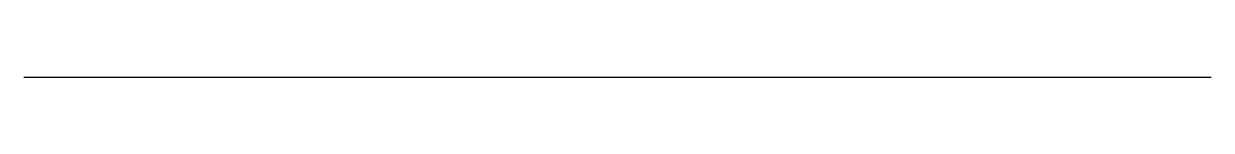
# Model space of a CAD drawing. Header units: metres. Extents: x 0 to 1, y 0 to 0.
import ezdxf

# ---------------------------------------------------------------- set-up
doc = ezdxf.new("R2010")
doc.units = ezdxf.units.M
doc.layers.add('MUROS', color=7, linetype='Continuous')

msp = doc.modelspace()

# ---------------------------------------------------------------- linework, layer by layer
at = {"layer": 'MUROS'}
msp.add_line((0, 0), (1, 0), dxfattribs=at)

doc.saveas('drawing.dxf')
